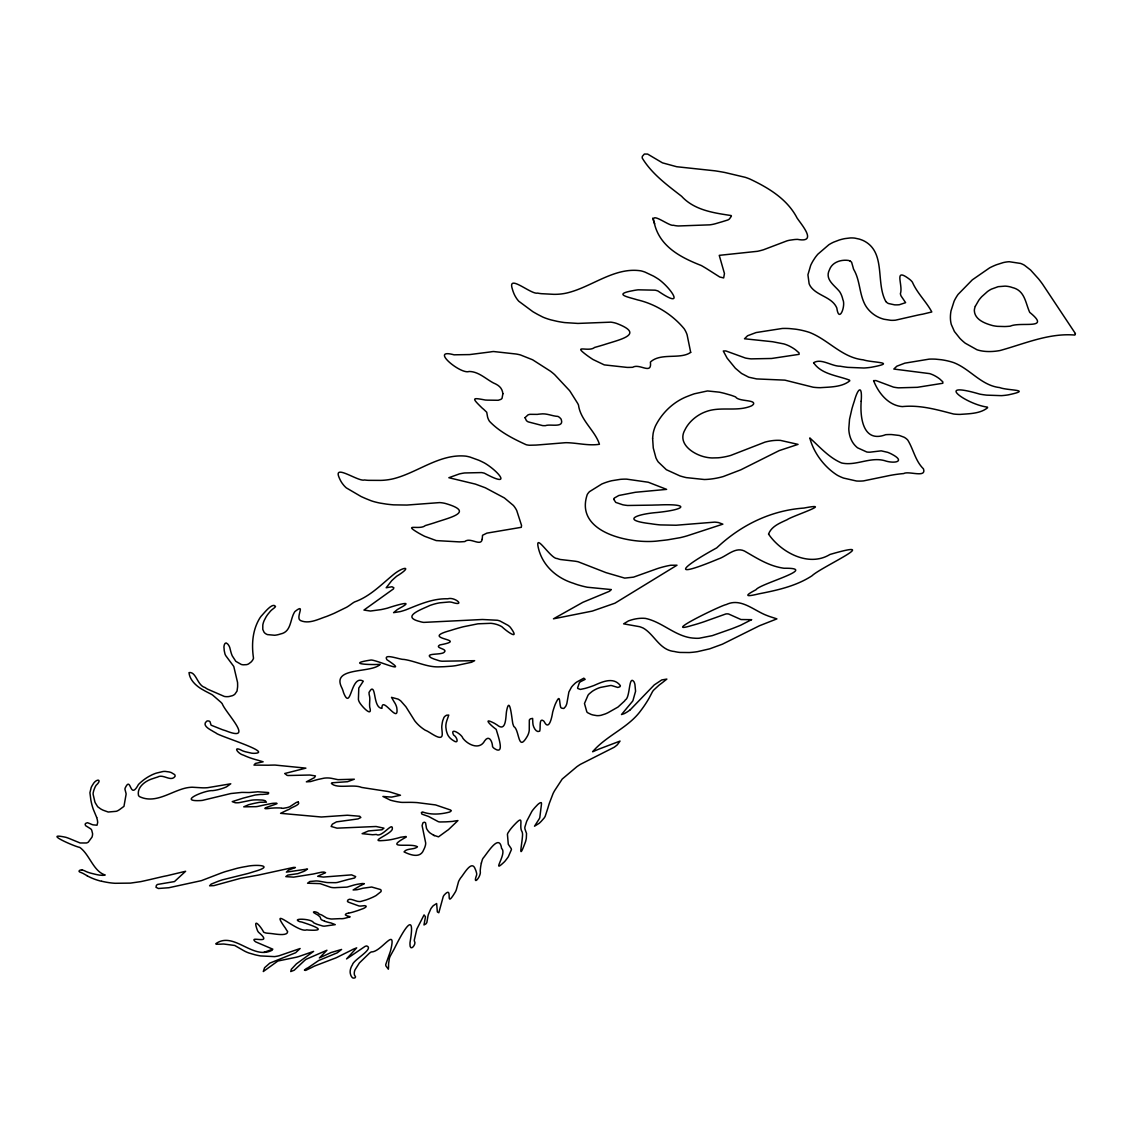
<?xml version="1.0" encoding="UTF-8"?>
<svg xmlns="http://www.w3.org/2000/svg" width="1132" height="1132" viewBox="0 0 1132 1132"><rect width="100%" height="100%" fill="white"/><g stroke="black" fill="none" stroke-linecap="round" stroke-linejoin="round"><path stroke-width="1.5" d="M481.369 863.051L482.317 859.74A16.782 10.075 -24.6 0 1 483.01 858.297C487.354 853.387 499.382 832.671 501.589 848.448C507.674 853.443 490.057 875.531 504.716 861.509A66.081 40.243 -23.8 0 0 508.325 856.74L511.423 849.608A8.815 5.306 -24.8 0 0 511.112 848.448L508.282 844.26L507.433 834.355A8.858 5.377 -25.1 0 1 507.957 832.954L509.782 830.195A50.346 30.21 -25.8 0 1 514.933 824.209C525.177 813.356 518.286 826.459 522.107 831.794A33.054 20.036 -24.6 0 1 522.574 834.185C522.319 843.694 517.366 863.674 525.559 841.614A64.948 39.464 -24 0 0 526.323 838.232L526.536 833.477L524.993 829.119A16.23 9.834 -25.7 0 1 524.866 827.138L526.691 821.28L531.799 811.517A25.555 15.523 -26 0 1 533.243 809.507L534.516 807.993A41.035 24.819 -26.2 0 1 536.766 805.602C537.431 804.569 542.157 800.466 541.52 803.918A10.98 6.721 -26.1 0 0 541.379 804.923L539.78 817.714A13.867 8.462 -25.5 0 1 538.846 819.483L534.516 826.204L539.186 823.304A43.143 26.545 -25.2 0 0 541.223 821.337L544.082 818.082A15.183 9.268 -25.6 0 0 545.2 816.271L547.93 807.937A170.041 100.536 -29.1 0 1 549.43 803.041L553.095 793.49A43.992 26.772 -26.9 0 1 554.708 790.518L562.222 779.042L576.853 766.718A52.355 31.838 -27.2 0 1 580.419 764.341L614.138 747.276A25.088 15.721 -27.7 0 0 617.336 744.757L620.053 741.078L599.507 748.875A263.685 148.349 -26.9 0 0 592.616 751.761C606.625 735.333 628.387 727.904 641.037 710.288A104.908 68.09 -27.3 0 0 646.315 702.717A117.19 76.339 -27.1 0 0 649.202 697.949L652.414 691.808A10.245 6.452 -29.4 0 1 653.645 690.124L658.895 685.284A35.983 22.456 -29.6 0 1 661.314 683.473L666.861 679.087L661.753 679.936L654.254 684.917L630.326 709.707M272.133 950.215C252.832 960.516 233.942 930.801 215.83 943.678A1.599 0.948 -18.6 0 0 216.311 944.229L220.698 944.159A30.14 17.787 -18.6 0 1 223.754 944.031L234.706 945.461L243.875 950.724A52.539 31.569 -19.9 0 0 248.799 952.96L255.096 954.8A96.588 58.807 -20.5 0 0 260.586 955.932L274.496 956.611A23.036 13.669 -19.8 0 0 279.18 955.733L300.136 948.517L295.622 952.748L269.812 963.12L264.591 967.718L263.289 971.539L277.864 961.026L296.23 957.248A31.979 18.989 -20.2 0 0 299.315 956.356L313.606 951.389L296.4 963.884L291.363 969.247L290.754 971.553L294.207 970.223L304.352 960.7A10.429 6.085 -20.5 0 1 306.135 959.271L326.936 950.243L319.365 957.955L331.096 952.536L341.595 949.451L337.265 952.804L318.658 960.53L307.847 967.888A8.122 4.74 -20.4 0 1 306.447 968.511L304.409 970.067A2.123 1.231 -20.4 0 0 305.796 970.35L312.248 967.223A28.074 16.173 -20.8 0 1 314.498 966.063L333.572 958.762A25.739 15.14 -20.9 0 0 336.374 957.686L351.203 950.3A52.256 31.102 -20.9 0 0 352.788 949.423L356.693 947.838L346.548 958.931L365.042 946.423A5.618 3.269 -21.6 0 1 366.655 945.942C374.763 948.658 353.014 960.106 352.448 964.789A20.843 12.027 -21.7 0 0 351.302 966.855L350.764 968.242A26.178 15.084 -21.8 0 0 350.156 971.61A24.112 13.895 -21.8 0 0 350.297 973.407L350.708 974.949A29.729 17.136 -21.9 0 0 351.5 976.576C352.434 979.477 357.684 977.963 354.656 975.402A11.688 6.721 -21.6 0 1 354.358 974.482L354.259 973.294A21.197 12.197 -21.8 0 1 354.472 971.525L354.585 971.086A16.471 9.481 -21.7 0 1 355.024 969.827L359.382 962.95L369.428 953.186A15.48 8.957 -21.9 0 1 371.282 951.913C381.159 952.422 396.483 925.424 390.894 949.338A46.285 26.956 -21.3 0 1 390.271 951.687L385.743 964.535A12.141 6.99 -22.2 0 0 385.927 965.936L388.361 969.204L388.559 966.77A109.139 62.472 -24.1 0 1 388.601 963.587L389.38 958.394A27.805 16.004 -22.6 0 1 390.257 956.087L392.62 951.8A139.151 82.424 -19.7 0 0 394.063 949.21C401.435 934.282 416.321 906.308 410.025 942.475A44.955 26.05 -23.4 0 0 410.208 946.55C411.369 950.682 416.491 943.55 414.468 941.343A9.707 5.632 -22.8 0 1 414.298 940.084L416.859 929.032L424.061 914.911L425.476 916.779L423.991 924.943L425.83 923.938A7.882 4.627 -22.8 0 0 426.849 922.467L427.783 917.09A50.657 29.658 -23.9 0 1 428.32 914.599L430.797 908.854A22.767 13.386 -23.4 0 1 433.231 905.713L436.641 903.506L437.348 911.953L438.806 912.76L443.22 896.629A10.046 5.957 -23.5 0 1 444.041 895.228C454.257 883.724 443.702 911.203 455.29 892.044A23.263 13.867 -23.2 0 0 456.295 889.865L458.559 881.559A31.328 18.607 -24.3 0 1 460.667 877.894C463.851 874.413 471.803 859.047 475.27 869.192A117.969 70.212 -21.7 0 1 475.921 870.72L476.643 873.281A16.074 9.608 -23.8 0 1 476.614 875.05C472.101 887.163 481.68 876.097 480.209 871.088A105.545 62.501 -26.3 0 1 481.355 863.051M263.912 952.352L272.84 949.196L257.049 942.461A23.843 14.291 -19.7 0 1 255.492 941.739C247.328 934.862 274.765 945.956 258.535 932.259A39.79 23.97 -20.2 0 1 257.53 930.688C251.941 915.972 260.912 926.57 263.671 932.188A13.612 8.165 -19.7 0 0 265.496 932.881A11.844 7.103 -19.7 0 0 266.784 933.136L268.907 933.334A44.912 26.418 -19.3 0 1 269.883 933.405A74.938 43.624 -19.1 0 1 274.439 933.971C277.963 934.381 287.995 935.923 287.641 931.424A27.423 16.442 -20.5 0 1 286.962 930.631L286.509 929.98A45.45 27.31 -20.9 0 1 285.589 928.424C267.69 903.449 297.942 933.532 306.73 929.853A26.743 16.074 -20.7 0 0 308.541 930.079C330.601 931.367 309.022 924.419 301.82 922.056A111.078 64.199 -19.2 0 0 299.655 921.66C290.443 917.995 312.064 918.561 313.536 922.693A89.442 54.647 -22 0 0 317.059 924.292L322.846 926.047A11.716 7.004 -20.9 0 0 324.615 926.146L335.256 924.646L330.954 922.934A47.487 28.725 -21.5 0 1 328.719 922.438A63.01 38.304 -21.7 0 1 324.658 921.236M349.024 913.015L349.279 912.972A25.046 15.126 -21.4 0 0 354.047 911.755L356.948 910.836A55.015 33.606 -21.4 0 0 361.801 909.081C363.117 908.869 368.721 906.237 364.957 905.699A5.801 3.467 -21.6 0 0 364.094 905.713L360.924 906.053A8.929 5.377 -21.7 0 1 358.844 905.925L348.288 902.105A5.476 3.311 -21.4 0 1 347.382 901.199C348.331 896.53 355.844 901.765 359.127 901.525A6.382 3.849 -21.6 0 0 360.712 901.468L366.06 899.954A53.685 32.941 -21.6 0 0 370.051 898.426L372.329 897.45A32.757 19.937 -21.7 0 0 376.036 895.568L380.918 891.705A3.863 2.335 -22 0 0 381.144 890.629L381.074 890.318A4.231 2.547 -22 0 0 380.536 889.554L371.706 887.021L362.863 888.238A79.226 49.483 -21.7 0 1 356.976 889.724L353.113 889.978L359.905 885.889A22.753 13.697 -21.7 0 1 361.066 885.408L364.348 883.668L362.367 883.526A30.776 18.48 -21.5 0 0 360.811 883.738L358.25 884.134A25.81 15.537 -21.5 0 0 356.566 884.446A30.522 18.338 -21.5 0 0 353.41 885.21A25.527 15.367 -21.5 0 0 351.797 885.691L347.298 887.021A7.174 4.372 -21.4 0 1 345.727 887.177L336.657 887.573A17.065 10.457 -21.2 0 1 332.171 887.545L331.747 887.488A12.466 7.627 -21.1 0 1 330.431 887.205L320.101 883.625L307.564 883.215L309.927 881.474L315.899 880.951A23.829 14.475 -20.5 0 1 318.7 881.106L326.525 882.479A18.876 11.617 -21.1 0 0 328.238 882.606L335.383 882.677A14.32 8.787 -21.2 0 0 337.35 882.451L348.033 879.522A20.645 12.509 -21.4 0 1 350.467 878.97L354.627 877.979L355.674 876.578L351.557 874.866L323.257 877.074L317.682 876.295L325.549 872.659L324.092 872.093A11.447 7.018 -20.8 0 0 321.545 872.206L315.828 873.437A64.68 40.823 -20.7 0 1 313.026 874.046L293.598 877.144L285.816 876.621L287.811 875.107L297.815 873.649L303.447 871.541A38.46 24.069 -20.1 0 0 305.442 870.55L307.508 869.022L286.368 872.121L288.533 870.112L295.395 867.494L293.513 867.409L258.733 875.008A108.502 70.085 -19.4 0 1 254.714 875.729L240.791 878.262L213.906 885.62L209.604 885.804L211.132 884.134L218.165 881.276A149.014 87.489 -19.3 0 1 222.381 879.861L248.248 873.423A176.295 116.95 -18.4 0 0 253.794 871.697C275.967 865.499 256.568 864.169 246.578 866.433A75.858 45.973 -19 0 0 236.899 868.357L225.367 871.612A66.59 40.483 -18.9 0 0 220.881 873.168L201.397 880.654L168.852 887.729L158.381 888.493L156.004 887.304L156.372 885.479A4.471 2.788 -17.1 0 1 157.518 884.446L174.484 881.573L185.62 871.272L166.97 875.729A90.277 54.52 -17.4 0 0 162.767 876.578L151.745 879.154A537.601 407.902 -12.9 0 1 140.835 881.616L130.406 883.116L115.04 883.285A62.784 40.087 -16.4 0 1 108.87 882.635L106.281 882.196A95.201 61.482 -16.7 0 1 102.786 881.488L101.71 881.248M348.529 913.099L346.732 913.524A2.405 1.443 -21.3 0 0 345.953 913.906L345.317 914.84L346.788 915.746A19.329 11.603 -21.6 0 0 348.812 916.312L350.184 916.849L344.255 918.406A10.641 6.367 -21.3 0 1 341.128 918.703L340.025 918.646A5.434 3.24 -21.1 0 0 339.345 918.675L332.072 919A8.306 4.981 -21 0 1 330.813 918.958L328.436 918.505A44.756 27.126 -21.5 0 1 326.752 918.038L321.729 915.01A22.032 13.131 -20.4 0 0 320.554 914.585L319.818 914.331A9.99 6.014 -20.9 0 1 319.054 913.991C317.639 911.373 309.871 910.864 315.418 913.666A44.686 26.56 -19.9 0 1 318.064 915.222L319.776 916.651A8.349 4.995 -20.6 0 1 320.285 917.486L320.922 919.142A6.212 3.721 -20.9 0 0 321.573 919.821L324.658 921.236M281.925 808.206L282.519 808.276A4.655 3 -20 0 0 283.382 808.29L286.849 807.668A14.659 9.466 -20 0 0 289.75 806.748L296.103 802.588A2.703 1.74 -20.3 0 1 298.296 802.079M281.274 808.107L280.92 808.05A14.575 9.325 -19.8 0 0 279.661 807.937L276.279 807.908A90.843 56.501 -19.3 0 0 274.255 807.965L270.803 808.206A16.499 10.556 -19.6 0 0 269.006 808.474C256.851 809.748 275.076 804.795 277.043 803.578A1.939 1.245 -19.8 0 0 276.265 803.14L273.137 803.296A27.465 17.532 -19.6 0 0 271.255 803.564L264.407 804.951A125.553 77.217 -19.6 0 0 261.662 805.574L257.94 806.394A16.372 10.627 -19.3 0 1 255.832 806.677L243.734 806.833L248.686 804.711A95.994 59.826 -19.3 0 1 254.021 803.409L258.775 802.461A23.503 15.056 -19.3 0 1 260.261 802.263L266.402 802.163L265.213 800.706A17.928 11.532 -19.3 0 0 262.921 800.154A15.523 9.99 -19.3 0 0 262.03 800.041L258.082 799.871A62.741 39.705 -18.9 0 0 255.903 799.871L253.695 799.956A21.876 14.051 -19.1 0 0 250.851 800.296L239.093 802.673A15.438 10.061 -18.9 0 1 235.201 802.729L232.23 801.64L243.451 798.046A80.768 50.855 -19.2 0 1 245.319 797.579L254.162 795.272A7.627 4.938 -19.3 0 1 255.238 795.004L260.431 794.438A16.032 10.344 -19.3 0 1 262.27 794.452L267.93 793.999A1.585 1.033 -19.6 0 0 268.496 792.542L257.671 791.763A9.127 5.915 -19.3 0 0 256.554 791.919L249.564 792.499A74.302 49.709 -19.6 0 1 247.809 792.513L244.625 792.442A73.269 46.454 -18.5 0 0 241.71 792.414L230.886 793.532L202.515 800.366A24.14 15.848 -17.9 0 1 199.685 800.607C177.299 801.498 205.84 789.853 212.618 790.645A33.352 22.074 -18.2 0 0 226.442 786.896L230.772 783.797L207.821 787.66A31.654 20.984 -18.1 0 1 201.128 787.759L192.171 787.221A24.635 16.018 -17.6 0 0 185.959 787.985C170.819 791.367 155.353 804.286 139.519 796.617A7.924 5.193 -16.4 0 1 138.486 795.386C136.746 786.825 145.886 780.528 153.188 778.505A53.091 34.427 -17.1 0 1 157.504 777.09C163.164 773.566 170.791 782.198 175.007 776.481A4.698 3.113 -17 0 0 174.639 774.599L171.3 772.59A23.744 15.607 -16.7 0 0 169.093 771.939L165.314 771.416A11.829 7.811 -16.8 0 0 163.079 771.5L156.216 773.156A25.583 16.796 -16.9 0 0 151.829 774.925L148.9 776.453A36.465 23.871 -17 0 0 142.873 780.542L140.976 782.127A48.082 31.371 -17.2 0 0 138.429 784.533C129.43 801.244 131.369 774.656 125.114 788.197A7.245 4.769 -16.1 0 0 125.001 789.471L126.048 793.461A10.301 6.764 -15.7 0 1 126.034 794.636L123.968 806.352L119.638 809.55A19.711 12.891 -15.5 0 1 118.591 810.229A10.103 6.594 -15.7 0 1 117.601 810.781L116.865 811.106A3.438 2.236 -15.7 0 1 116.002 811.333L108.219 812.026L103.04 810.172A81.603 54.435 -16.7 0 1 100.606 808.885L97.677 806.72L95.371 802.984A20.999 13.768 -15.7 0 1 94.904 801.951L93.135 794.353A15.537 10.216 -15.5 0 1 93.22 792.626L93.758 790.532A56.529 37.115 -16.5 0 1 94.55 788.367L95.046 787.221A22.442 14.773 -15.7 0 1 96.064 785.367C103.054 779.042 96.22 778.024 92.668 784.801A29.927 19.683 -15.7 0 0 91.211 787.433L89.923 792.74L90.843 799.871A138.217 91.48 -18.5 0 0 92.428 806.635L92.654 807.385A83.032 54.661 -17.1 0 0 93.602 810.045L96.673 817.431M82.155 870.041L81.037 869.984A1.613 1.019 -15.2 0 0 79.056 871.442L79.58 871.895A5.504 3.467 -15.3 0 0 80.273 872.234L80.853 872.461A25.413 15.848 -15 0 1 83.428 873.621L87.122 875.729M298.296 802.093C300.9 804.795 291.547 807.13 289.551 809.097A20.984 13.57 -19.9 0 1 286.849 810.3L280.58 813.328L321.346 817.007L347.397 815.224L359.707 816.257L360.853 817.488L358.023 818.917L336.473 821.874L332.369 824.153L331.138 826.445L336.996 828.157L376.093 826.502L383.932 828.171L382.008 829.77L368.466 830.945L362.113 833.661L372.555 834.737A57.265 36.507 -22.5 0 0 376.263 834.426C381.696 838.161 392.663 821.195 392.365 828.709C392.337 833.746 368.466 841.84 382.418 840.581A64.694 41.12 -22.8 0 0 385.8 840.326L388.092 840.071A44.473 28.059 -22.6 0 0 393.059 839.208L397.516 838.147A38.997 24.564 -22.6 0 0 400.445 837.284L406.077 836.491A1.571 0.976 -22.7 0 1 406.218 837.086C382.305 850.104 410.859 842.449 417.467 846.807C414.057 850.033 406.756 847.939 404.039 851.887C410.237 854.915 420.439 858.792 423.722 849.707A31.767 19.584 -22.5 0 0 424.896 847.061L425.42 845.349A20.305 12.509 -22.7 0 0 425.674 842.93L422.109 825.638L422.873 822.978A1.755 1.09 -23.2 0 1 424.542 822.242L425.561 822.794L426.495 828.355A35.318 21.947 -24 0 0 428.66 831.624A25.442 15.791 -23.8 0 0 430.316 833.152L434.292 835.657M433.542 835.218L438.523 836.845L447.211 830.506A12.947 7.952 -23.8 0 1 448.314 829.784L457.936 820.573L454.13 821.11A14.136 8.801 -24 0 1 452.276 821.45L447.451 821.761A59.614 36.21 -23.2 0 0 445.838 821.86L439.952 821.973A13.145 8.193 -23.8 0 1 438.31 821.676L429.835 817.134A23.913 14.843 -22.9 0 0 427.839 816.2L421.925 814.134L421.359 812.705A1.514 0.948 -23.2 0 1 422.618 811.984C431.179 815.04 440.475 814.375 449.178 812.168A4.047 2.519 -23.9 0 0 450.239 811.715L451.328 810.724L450.522 810.003L435.551 804.923L417.142 802.602A107.554 65.486 -22 0 0 410.322 802.347A83.641 51.35 -22.2 0 0 407.605 802.362L402.766 802.404A25.512 16.287 -23.1 0 1 400.615 802.277L397.247 801.753A102.871 67.184 -24.3 0 1 390.427 800.183L382.899 796.461L390.837 797.055A6.792 4.33 -22.7 0 0 391.856 797.055L400.487 795.244L389.366 791.792A45.28 28.512 -21.9 0 0 386.606 791.296L364.914 787.957A80.004 50.091 -21 0 0 361.688 787.447C353.311 783.839 336.883 789.146 331.421 783.457A1.74 1.118 -21.2 0 1 331.973 782.792L347.566 781.703L354.33 779.212L337.987 779.665L331.761 778.377A21.366 13.768 -20.9 0 0 327.672 777.953L326.78 777.953A18.607 11.999 -21 0 0 324.021 778.179L318.432 779.354A100.889 63.109 -20.9 0 0 310.677 781.561L306.348 781.844L314.484 777.599L315.432 775.915L309.814 775.024L288.094 775.519A4.754 3.113 -20.2 0 1 286.99 775.279L284.712 773.51L305.895 768.133L275.062 765.062A161.777 100.479 -18.8 0 0 268.312 765.218L253.993 765.091L255.407 763.435L263.133 761.808L257.969 760.237A156.329 108.672 -21.9 0 1 255.011 759.416L252.931 758.794A95.498 65.189 -20.8 0 1 243.493 755.157C237.55 753.7 232.117 745.111 242.474 750.785A82.976 56.713 -20.3 0 0 245.403 751.761L251.601 753.176A18.947 12.693 -19.4 0 0 254.459 753.318C274.17 752.624 216.976 735.503 216 732.984A76.792 52.921 -19.7 0 1 212.151 730.805C209.024 729.022 201.694 725.06 206.746 721.197A1.995 1.358 -17.9 0 1 207.92 720.886L209.137 721.112A3.948 2.688 -17.9 0 1 209.646 721.381L209.887 721.579A1.542 1.047 -18 0 1 210.071 721.919L211.09 725.173L222.254 729.631A92.895 64.595 -19.9 0 0 225.565 730.678C255.733 742.833 225.678 713.103 222.226 703.708A40.526 27.564 -17.4 0 0 220.782 702.151L212.929 695.317A21.833 14.957 -17.6 0 0 211.726 694.482L205.769 691.397A61.241 43.044 -19.1 0 1 203.619 690.18C196.855 686.657 189.709 680.374 189.016 672.606C196.246 671.347 197.237 685.553 205.019 687.52A47.233 33.083 -18.9 0 0 207.382 689.063L224.263 696.406A10.924 7.542 -18.6 0 0 226.485 696.661A12.622 8.731 -18.6 0 0 229.032 696.534L232.315 695.713A6.778 4.67 -18.6 0 0 234.876 694.185L237.027 691.072L237.593 686.997A98.059 67.679 -16 0 0 237.536 682.37L233.772 666.451L225.975 655.966A19.499 13.74 -19 0 1 224.999 654.055L224.249 650.702A58.935 41.587 -20.2 0 1 224.079 648.594C223.386 646.4 224.886 640.528 227.645 643.966A22.371 15.763 -17.9 0 1 228.169 644.603A20.093 14.164 -18 0 1 229.754 647.532L230.886 651.933A58.298 41.177 -20.4 0 0 232.244 655.838L235.81 661.329L241.272 664.456A12.834 9.014 -19.1 0 0 243.267 664.809L246.62 664.64A5.618 3.934 -19.1 0 0 248.573 663.918L250.979 662.107A11.985 8.405 -19 0 0 252.408 660.423L252.776 659.857A9.693 6.792 -19 0 0 253.497 658.187C251.545 644.844 252.295 630.878 259.384 618.808A26.913 19.131 -20.3 0 1 261.181 616.176C264.124 613.148 272.656 601.927 275.486 606.455A3.891 2.802 -20 0 1 274.68 607.573L272.317 609.455A16.173 11.532 -20.3 0 0 270.463 611.153L267.845 614.308A41.912 29.687 -20.9 0 0 266.02 616.997L264.152 620.577A28.923 20.546 -20.6 0 0 262.808 625.048L262.78 629.392L264.067 632.25A11.532 8.193 -20 0 0 267.435 634.599L274.68 635.264A19.301 13.754 -20.1 0 0 280.481 633.977C291.66 631.826 289.849 619.006 294.844 611.62C305.23 603.314 297.376 614.478 299.173 619.091A7.669 5.462 -21.1 0 0 300.645 620.619C309.192 624.312 318.474 619.062 326.596 616.445A200.067 153.103 -20.6 0 0 334.265 613.275L346.604 607.261A35.884 25.838 -22 0 0 349.972 605.068L352.335 603.356A20.687 14.603 -22.9 0 1 354.542 601.955C370.079 596.451 381.201 584.607 393.625 574.448C403.813 566.127 413.279 566.099 396.667 576.23A99.319 68.656 -25.5 0 0 391.686 580.716L386.182 587.763L391.955 586.758L393.809 587.706L393.512 588.866L363.952 610.063L370.461 611.039L381.017 609.61A96.149 70.354 -24.1 0 0 387.469 608.139C391.771 606.625 417.467 598.602 399.964 608.04A45.719 31.611 -24.3 0 0 397.219 609.653L393.568 612.653L400.332 611.577A65.911 47.473 -24.3 0 0 405.893 609.865C419.349 604.446 432.933 598.319 447.791 598.8C454.781 596.465 466.327 606.865 451.993 602.323A16.669 11.589 -25.2 0 0 449.22 601.969L439.839 602.818A39.21 27.041 -24.9 0 0 435.735 603.681L434.603 603.979A46.766 32.177 -24.8 0 0 429.75 605.521C422.377 609.158 400.049 616.643 419.972 621.567A22.895 16.032 -25 0 0 423.778 622.388L482.43 619.501L497.33 620.251A25.201 17.136 -26.1 0 1 500.004 621.015L508.127 625.388A34.752 23.56 -25.9 0 1 510.291 627.269C520.777 641.434 506.938 631.571 501.985 626.803A33.097 22.442 -25.8 0 0 500.146 625.798A34.413 23.319 -25.8 0 0 494.642 623.902A33.309 22.583 -25.8 0 0 490.821 623.308L477.93 623.817L463.271 626.774A145.703 94.847 -24.8 0 0 450.494 630.482C417.085 639.509 471.605 639.028 439.853 644.929C433.797 648.254 448.484 648.65 444.168 652.273C441.381 655.23 423.807 652.81 431.009 657.734A107.837 75.151 -27.1 0 0 434.306 659.135L439.358 660.791A20.659 14.122 -25.1 0 0 442.216 661.215L474.648 660.678L471.549 662.262L456.04 665.602A62.317 43.03 -25.7 0 1 451.852 666.154L444.452 666.677A185.422 133.477 -27.5 0 1 440.122 666.819C427.528 667.668 416.123 661.23 403.912 659.418C400.233 659.829 382.673 652.711 386.903 659.715C411.27 675.747 376.942 659.914 371.027 660.027C344.666 664.045 371.367 665.022 380.182 664.328C371.452 673.582 331.435 666.507 341.567 687.294A43.412 29.474 -20.6 0 1 342.331 688.949A58.51 39.677 -20.2 0 1 343.491 692.473C351.302 712.58 350.382 673.738 363.287 681.195L358.787 688.03L358.405 699.449A19.824 13.386 -22.8 0 0 359.042 701.458C360.556 705.264 373.206 718.905 369.711 707.104A73.085 48.917 -24.4 0 1 369.584 704.189L369.796 699.251A28.399 19.173 -21.8 0 0 369.782 698.189A35.531 23.984 -21.6 0 0 369.145 694.581L369.018 692.402L370.447 690.279A28.64 19.244 -23.1 0 1 371.338 689.303C375.937 686.883 373.433 708.066 381.965 708.349C381.597 694.496 399.497 726.121 396.752 707.599A37.568 25.088 -22.2 0 0 395.592 704.387A35.743 23.871 -22.2 0 0 394.261 702.095L391.516 697.354L398.04 699.109A32.007 21.324 -22.6 0 1 400.827 700.991L405.935 706.807L414.765 720.843A79.183 52.709 -25.6 0 0 425.377 730.296C429.594 731.413 443.263 743.696 442.216 733.055A121.025 79.353 -21.1 0 0 442.004 730.423L441.777 727.621A30.408 19.867 -25 0 1 441.834 725.853L442.202 723.207A75.773 49.214 -26 0 1 442.753 720.617L443.97 717.447A4.91 3.226 -24.4 0 1 445.003 716.273A5.335 3.509 -24.4 0 1 446.687 715.198L448.767 715.07L447.154 719.711A31.257 20.418 -25.1 0 0 445.852 727.14L446.333 730.564A68.288 44.516 -26 0 0 446.815 732.362L447.579 734.484A29.191 19.046 -25 0 0 452.984 740.328C459.309 745.012 457.441 737.173 453.564 734.993C449.475 726.645 461.814 734.272 462.861 738.206C467.841 744.799 479.614 750.389 484.652 740.866C489.25 734.286 492.406 741.913 492.533 746.582A13.372 8.575 -25.6 0 0 493.778 748.096C506.145 756.983 497.344 734.031 496.212 729.362C491.062 725.725 481.609 716.613 494.585 723.39A115.252 76.028 -28.2 0 0 496.877 724.805C506.358 732.772 505.608 717.037 506.528 711.335C509.782 693.789 511.905 719.726 512.824 723.659A55.553 35.8 -27.3 0 0 513.857 726.546C518.951 729.418 518.187 748.309 524.484 740.441A33.79 21.777 -25.5 0 0 525.956 738.432L527.271 736.309A22.895 14.716 -25.7 0 0 529.125 731.116L529.21 730.579A19.852 12.749 -25.8 0 0 529.267 729.149L529.323 720.065A3.905 2.519 -26.4 0 1 530.469 718.82L532.62 718.41L532.776 721.749A19.145 12.282 -26.8 0 0 532.832 722.909C532.733 726.249 536.059 733.338 539.681 731.159C540.87 728.357 538.634 717.094 543.643 720.942A18.763 12.027 -26.2 0 1 544.351 721.905C549.218 731.413 552.048 716.273 552.642 712.311A119.879 75.264 -29.3 0 1 555.175 704.444C560.651 692.289 558.967 701.713 560.764 707.415A6.254 4.033 -27.3 0 0 561.656 708.137L563.439 708.462A1.486 0.962 -27.2 0 0 564.09 708.222L565.646 706.425A17.956 11.603 -26.9 0 0 566.906 703.198L568.872 692.006L571.448 687.209A24.72 15.919 -28 0 1 572.976 685.384L574.999 683.388A12.31 7.966 -27.8 0 1 577.065 681.846L583.829 678.181L585.173 679.341L580.475 681.719A7.216 4.67 -27.9 0 0 579.358 682.752L577.603 687.846A2.632 1.698 -27.8 0 0 577.815 688.497L580.348 689.43L585.145 688.398A78.207 51.959 -28.6 0 0 594.074 685.454C602.422 681.747 613.502 676.582 620.35 685.624A2.094 1.344 -28.6 0 1 619.812 686.799L617.831 687.449L611.662 685.582A8.773 5.618 -28.3 0 0 610.389 685.525L600.427 687.435A19.824 12.664 -28.1 0 0 594.357 690.053A18.636 11.9 -28.1 0 0 592.206 691.383L589.234 693.817A9.155 5.872 -28 0 0 588.017 695.246L584.48 703.51L586.829 711.887A12.169 7.768 -28 0 0 587.791 712.792L591.031 714.377A38.7 24.791 -28.5 0 0 593.041 714.985L596.649 715.608A14.9 9.495 -28.1 0 0 598.842 715.608A12.919 8.221 -28.1 0 0 601.134 715.254L605.167 713.967A28.328 18.14 -28.1 0 0 608.054 712.679L618.001 707.047L624.482 701.104A9.325 5.929 -28.5 0 0 625.317 699.916C630.383 697.652 628.571 674.078 634.104 681.959A60.378 38.644 -27.6 0 1 634.91 684.351L635.576 691.242L633.269 699.449A8.773 5.561 -28.6 0 1 632.689 701.09L621.496 714.547L624.157 713.669A24.013 15.268 -28.4 0 0 630.34 709.722M885.818 301.48C875.376 282.604 886.384 252.068 863.56 240.706A59.911 42.068 -40.7 0 0 859.174 239.064L854.83 238.13A33.847 23.8 -41.5 0 0 850.174 237.961L844.868 238.611A48.676 34.144 -41.1 0 0 839.137 240.055L833.633 242.149A30.14 21.239 -41.5 0 0 828.836 244.753L817.912 254.148A31.243 22.003 -41.5 0 0 814.998 257.841L813.172 260.657A40.752 28.611 -41.5 0 0 810.696 265.341L807.923 274.793L809.125 283.722A29.8 21.013 -41.4 0 0 810.724 286.736C817.446 296.032 832.133 296.938 836.817 308.003C838.996 323.978 845.986 305.668 842.873 299.64A46.808 32.913 -39.5 0 0 841.812 296.018A42.747 30.04 -39.6 0 0 839.619 291.646C834.468 285.193 824.535 279.477 829.445 269.812C832.133 262.185 840.864 259.454 848.236 260.417A10.174 7.146 -41.5 0 1 850.146 261.096M654.169 222.438C659.22 246.564 680.926 257.558 701.331 265.539A290.641 211.868 -29.2 0 1 706.283 268.454L719.74 277L723.659 277.934L724.452 273.534L719.245 255.351L757.478 251.304A76.113 56.558 -43.1 0 0 763.576 249.733L786.966 240.861A29.22 21.027 -40.9 0 1 789.754 240.196L794.353 239.56A43.384 31.13 -40.5 0 1 797.551 239.376C817.785 243.21 801.923 225.211 797.084 218.037C787.292 199.119 768.67 187.926 750.049 179.111A84.702 63.378 -40.1 0 0 745.266 177.328L724.89 172.503A349.406 251.842 -31.3 0 0 715.183 170.847L676.695 166.729L662.432 162.838L647.631 154.079L644.377 154.037L642.382 156.301A4.203 3.297 -42.4 0 0 642.297 158.183C651.89 173.875 666.932 184.898 681.591 196.275C694.482 210.382 714.278 212.972 731.23 215.561A1.939 1.443 -41.6 0 1 731.329 216.283L729.433 218.957A7.132 5.335 -41.6 0 1 727.805 219.99L721.367 221.985A62.062 45.761 -39.5 0 0 719.74 222.438L715.693 223.641A37.795 28.611 -42.2 0 1 709.736 224.844L678.422 225.975A35.248 26.942 -41.7 0 1 673.399 225.254C669.238 226.626 649.74 210.326 654.07 222.056M654.678 223.811L652.711 218.151M885.818 301.48A16.683 11.362 -41.5 0 0 888.379 303.489L894.535 304.833A40.993 27.96 -42.1 0 0 899.332 304.734L905.614 302.654L901.157 296.089A13.4 9.084 -41.7 0 1 900.407 293.598C903.393 284.981 892.922 266.6 909.619 279.335A32.941 22.456 -41 0 1 912.392 282.151C917.132 293.16 926.485 301.89 931.806 311.965L922.622 314.187A80.995 53.374 -39.3 0 0 917.217 315.234L895.539 320.172A39.365 26.758 -41.6 0 1 890.771 320.299L884.035 319.252A57.491 39.125 -42.1 0 1 875.744 315.771L874.215 314.767A65.953 44.855 -42.3 0 1 868.782 309.97L867.621 308.597A58.482 39.818 -42.1 0 1 864.777 304.183C859.216 293.273 860.037 280.17 853.769 269.543A13.683 9.537 -41.9 0 1 853.132 267.534L851.618 262.284A10.782 7.57 -41.5 0 0 850.146 261.096M96.673 817.431A47.643 30.677 -14.3 0 1 97.677 822.483L97.012 825.214L93.022 824.846A23.673 15.409 -15.5 0 1 91.267 824.223A21.862 14.221 -15.5 0 1 90.192 823.728L87.461 822.709L85.848 823.304A2.745 1.769 -15.1 0 0 85.126 824.294L85.608 825.667L90.617 828.78A12.056 7.74 -15 0 1 91.678 830.067L92.583 833.633A21.777 13.966 -14.8 0 1 91.989 837.142L88.282 842.166A5.136 3.283 -15.2 0 1 86.442 842.986L80.089 842.972L70.892 839.194A59.685 37.512 -14.1 0 0 65.925 837.326C41.304 831.963 74.91 846.708 79.707 847.373C89.64 854.335 93.234 871.357 105.219 875.008A8.023 5.052 -15.8 0 1 102.588 875.347L99.588 875.121A55.793 35.7 -16.1 0 1 95.753 874.399L91.168 873.267A42.974 27.394 -15.9 0 1 86.103 871.541L84.9 870.947A14.546 9.113 -15.1 0 0 82.197 869.999M101.639 881.333A69.844 44.7 -16.4 0 1 87.093 875.744M768.557 534.12C780.825 552.091 808.503 567.613 829.997 554.454C885.861 538.153 821.379 566.792 811.955 575.82C796.022 586.164 777.26 590.253 758.893 593.833C747.516 596.606 742.323 596.805 756.049 589.715C759.515 583.772 820.615 567.684 784.136 568.264A78.547 51.039 -35.3 0 1 778.802 567.274C766.293 564.401 755.398 557.326 744.417 551.015C735.135 546.544 726.702 556.293 718.367 558.967C667.823 579.994 682.582 566.524 716.697 547.902C740.682 525.248 770.666 510.419 803.876 508.07C835.841 501.943 791.523 516.249 787.278 519.63C780.302 522.899 771.373 526.224 768.557 534.12M861.197 401.181C859.938 417.199 862.825 443.39 885.705 434.688A69.986 44.997 -36.3 0 1 891.62 434.561L899.332 435.466L904.086 437.221A31.371 20.263 -37.2 0 1 907.793 440.122C913.496 449.418 915.293 460.88 923.443 468.846C926.867 478.397 908.458 470.601 903.718 473.558A127.987 79.367 -34.7 0 0 895.129 474.563A118.563 73.693 -34.9 0 0 886.087 476.247L863.49 480.902A51.166 33.394 -37.5 0 1 856.485 481.001L843.609 478.086A99.248 65.019 -38.7 0 1 837.439 475.313C824.351 467.12 813.568 452.673 809.804 437.942C819.554 446.701 828.935 457.653 841.571 462.974C855.849 466.243 869.999 456.635 884.545 460.625C893.94 463.936 906.449 461.828 891.747 454.158A80.103 51.563 -35.5 0 0 887.771 452.361L881.205 450.847L870.112 452.163A23.277 15.225 -37.7 0 1 866.772 451.993L857.532 447.791A50.855 33.295 -38.4 0 1 852.325 441.791L851.505 440.263A54.761 35.828 -38.4 0 1 848.788 428.802L849.538 419.236L851.901 408.907A161.664 102.418 -39.9 0 1 854.264 401.308C858.212 386.96 862.442 385.234 861.197 401.181M813.611 362.721C821.28 374.324 837.496 375.555 849.524 380.126L849.778 380.819C841.953 387.257 830.081 386.96 820.276 387.682A74.91 51.648 -39.9 0 1 813.101 387.201L784.886 380.14L756.643 378.923L748.719 377.197L741.531 373.447L735.347 368.225L727.154 358.193L723.277 351.005L725.81 350.92L745.422 358.037A73.212 52.355 -39.7 0 0 751.068 358.872L771.614 358.476L799.093 354.344L799.036 352.873L795.584 349.873A77.839 54.378 -36.2 0 0 791.226 347.057L789.542 346.151A58.128 40.639 -36.8 0 0 783.981 343.944L772.661 341.737L744.502 338.765L747.573 335.751L756.119 332.553L782.325 328.464A85.438 59.402 -36.7 0 1 789.471 328.563L795.711 329.2A114.799 79.438 -35.9 0 1 809.479 332.412C828.369 339.713 842.137 357.712 863.32 359.835C872.093 362.82 898.893 362.113 871.272 367.263A84.419 57.633 -41.1 0 1 863.9 368.013L847.811 367.362A175.191 120.586 -43.5 0 1 840.213 366.216C831.638 366.386 821.294 357.953 813.611 362.721M502.891 393.71L502.028 398.379A5.108 3.877 -30.4 0 1 500.91 399.355L498.222 400.275L486.873 400.12A7.966 6.042 -29.7 0 0 485.43 400.049C471.818 397.445 471.591 397.742 482.091 408.001A46.511 35.446 -31.4 0 0 483.548 409.204L486.718 412.246L487.354 415.741A20.574 15.508 -30.3 0 0 487.864 417.977L488.373 419.25A27.352 20.617 -30.6 0 0 489.562 421.387C499.495 431.844 513.235 438.82 526.253 444.749A29.05 21.593 -31.1 0 0 529.465 445.244L536.059 445.074A48.534 35.205 -29.5 0 1 538.082 444.933L565.42 442.711A25.442 18.452 -30.8 0 1 567.641 442.725C578.24 443.107 588.937 445.937 599.436 444.282C595.276 430.868 580.518 420.411 578.494 405.072A35.46 26.291 -31.3 0 0 577.391 402.935L571.122 392.988A55.327 41.304 -30.6 0 0 569.467 390.512L554.609 374.607A120.7 90.305 -28.1 0 0 550.477 371.211L532.606 359.778L520.395 354.924A56.529 42.945 -30.2 0 0 516.135 354.019L493.566 351.528A20.956 16.145 -30.8 0 0 490.397 351.939L469.624 354.585L456.055 354.783A50.813 39.153 -28.6 0 0 454.13 354.84C428.589 347.864 460.696 374.791 469.058 371.48C478.369 371.48 485.402 378.612 493.283 382.885C499.665 385.531 502.183 388.432 502.891 393.71M613.799 499.382L615.737 502.396L622.784 504.787A64.397 45.549 -33.3 0 0 627.652 505.48L652.131 505.127A217.967 141.627 -28.3 0 1 658.23 504.971C689.445 503.499 687.435 509.372 657.013 512.499C638.307 513.97 619.119 520.013 650.801 523.72A164.281 116.101 -36.1 0 0 660.211 524.908L676.101 525.234L714.716 522.121A53.657 35.644 -32 0 1 718.551 522.574L722.853 524.158L687.251 535.804A89.117 61.892 -33.7 0 1 680.134 537.672L667.809 539.808A219 157.489 -36.5 0 1 659.432 540.756C632.661 544.718 573.938 533.469 587.267 494.5A13.966 9.877 -31.1 0 1 589.475 491.67L601.785 484.015A46.214 32.248 -31 0 1 611.747 480.732L620.279 479.36A56.091 39.012 -30.9 0 1 626.661 479.147L648.268 482.232L666.621 489.378L635.377 492.279L618.836 495.491L614.393 498.009A3.042 2.137 -31.5 0 0 613.799 499.382M652.612 438.282L653.263 447.989L655.895 457.724A48.775 34.229 -34.7 0 0 658.244 461.955L666.366 469.709L679.879 475.879A121.52 85.551 -36.9 0 0 686.261 477.605L704.373 479.515A71.684 50.077 -35.5 0 0 723.178 476.572L740.809 469.822L779.226 450.593L798.046 444.381L780.443 440.39A46.667 31.413 -35 0 0 765.048 442.103L730.72 455.432A61.793 43.271 -36 0 1 718.098 457.809L712.07 457.951A46.242 32.276 -35.6 0 1 706.142 457.229C694.1 454.951 676.681 443.956 685.002 429.75A27.805 19.456 -34.9 0 1 687.039 426.212A26.97 18.876 -34.9 0 1 690.959 421.359L692.43 419.915A28.427 19.895 -34.9 0 1 700.496 414.1A27.451 19.216 -34.9 0 1 705.462 411.836C720.221 405.978 737.088 412.175 751.606 405.822A6.721 4.684 -36.5 0 0 753.502 404.223C755.808 399.554 738.248 401.648 735.616 396.936A105.771 73.538 -33.2 0 0 730.904 395.21L724.338 393.328A200.958 137.467 -30.8 0 0 719.344 392.167L707.486 390.95L694.355 393.795A85.07 59.09 -34.2 0 0 688.143 396.101C673.894 401.351 662.093 412.586 655.4 426.099A39.691 28.003 -34.7 0 0 653.107 433.613L652.612 438.282M873.607 380.649C878.248 392.762 888.323 405.539 902.303 406.6C919.92 404.775 936.73 409.628 953.526 414.001A71.939 46.143 -40.6 0 0 960.063 414.397C969.247 413.689 980.227 413.76 987.585 407.761L987.401 407.11C966.7 404.52 932.768 380.31 979.746 394.12A168.116 107.342 -43.5 0 0 986.651 395.139L1001.367 395.648A81.094 51.478 -41.6 0 0 1008.188 394.884C1033.686 389.479 1008.018 390.795 999.712 387.583C981.317 385.559 970.152 368.947 953.738 362.636A110.186 71.274 -37.5 0 0 941.329 359.735L935.669 359.169A81.999 53.218 -38.2 0 0 929.117 359.141L904.864 363.146L896.841 366.202L893.827 369.046L929.641 373.617A55.793 36.394 -38.3 0 1 934.579 375.654L936.065 376.489A74.684 48.718 -37.8 0 1 939.871 379.093L942.843 381.88L942.8 383.267L917.359 387.314L898.511 387.837A70.226 46.638 -40.7 0 1 893.403 387.087L875.942 380.564L873.607 380.649M482.218 539.2C481.001 547.138 470.247 536.766 464.799 541.563A109.45 81.462 -28.6 0 1 459.281 541.888L436.23 540.587L424.627 536.299A195.298 146.481 -31.9 0 1 418.203 532.832C402.086 523.154 419.986 530.356 425.25 525.588A374.833 314.682 -29.8 0 0 434.348 522.828C449.913 517.451 475.539 512.173 445.385 503.471A33.734 24.55 -25.8 0 0 439.626 502.594L406.912 505.056L393.695 504.858A144.132 111.771 -28.3 0 1 386.153 504.065L380.069 503.089A86.725 66.18 -26.7 0 1 373.716 501.575A48.818 36.889 -25.6 0 1 371.098 500.74L366.386 498.858A278.486 219.594 -34.1 0 1 361.066 496.509L346.335 487.892A40.851 31.017 -24.9 0 1 343.817 485.359L342.572 483.788A42.238 32.064 -24.9 0 1 340.704 480.888L339.982 479.459A76.353 58.015 -26.3 0 1 339.006 477.28C333.204 463.469 358.844 482.218 364.518 479.954A35.347 26.97 -25 0 0 368.593 480.336L380.748 480.392A53.119 40.71 -25.7 0 0 390.738 479.317A45.223 34.554 -25.6 0 0 396.044 478.029C419.279 471.294 440.815 453.522 465.931 456.154A51.789 38.134 -26.7 0 1 470.035 457.073L478.822 460.257A130.633 94.423 -24.6 0 1 484.652 463.087C498.278 471.096 513.235 488.826 484.411 473.204A28.456 20.843 -27.6 0 0 481.468 472.582L464.573 472.964A50.148 36.521 -27 0 0 459.337 473.94L448.852 477.718L475.383 484.1L485.288 487.765L504.391 497.938L513.376 505.452A45.903 33.012 -27.2 0 1 516.744 510.589L521.541 525.404L521.3 527.314L486.902 533.13L482.529 535.28L482.218 539.2M690.69 352.377C680.36 359.778 660.607 352.377 650.391 362.084C652.145 375.4 639.594 363.032 632.689 367.292A115.577 87.475 -38.4 0 1 627.156 367.405L604.276 364.886L593.041 359.523A208.019 156.202 -41.9 0 1 586.914 355.321C571.618 343.859 588.753 352.462 594.541 347.467A403.558 337.421 -48.4 0 0 603.865 344.765C619.784 339.487 645.863 334.506 616.501 323.398A35.318 26.503 -34.5 0 0 610.813 322.153L577.928 323.427L564.741 322.592A152.749 120.233 -40.3 0 1 557.269 321.361L551.256 319.96A91.381 71.443 -37.7 0 1 545.03 317.965A51.265 39.917 -36 0 1 542.483 316.903L537.926 314.555A299.909 233.376 -46.5 0 1 532.804 311.64L518.767 301.225A42.846 33.62 -35.5 0 1 516.447 298.24L515.329 296.414A44.304 34.752 -35.6 0 1 513.702 293.032L513.079 291.391A80.344 62.67 -37.1 0 1 512.301 288.872C507.249 273.194 531.332 294.943 537.601 293.089A37.101 29.234 -36 0 0 541.662 293.697L553.817 294.334A55.878 44.035 -37 0 0 563.878 293.584A47.544 37.384 -36.7 0 0 569.297 292.367C593.097 285.915 615.327 266.855 640.967 270.859A54.393 41.106 -36 0 1 644.985 272.09L653.489 276.109A136.321 102.248 -32.9 0 1 659.079 279.576C671.545 288.858 685.879 310.126 657.975 290.995A29.927 22.428 -36.6 0 0 655.088 290.174L638.207 289.82A52.652 39.337 -35.8 0 0 632.887 290.669C612.851 294.306 627.666 296.867 637.472 299.867C655.485 304.041 672.422 314.555 684.167 328.761A48.167 35.517 -35.5 0 1 687.082 334.718L690.69 352.377M611.124 589.56L610.332 590.579A10.131 6.849 -29.7 0 1 609.129 591.413L582.895 602.295L553.463 618.822L592.305 611.082L614.959 603.186L676.993 565.208L670.724 565.25A74.217 48.492 -30.4 0 0 657.565 568.547L633.538 577.136L624.737 578.112L606.016 572.636L578.141 561.769A54.237 36.946 -28.2 0 0 574.858 561.175L560.368 559.505A29.559 20.645 -29.8 0 1 557.17 558.515C550.718 559.095 534.389 531.05 538.408 548.171C542.624 565.731 556.534 578.028 573.485 583.305A99.63 69.208 -31.6 0 0 578.466 585.018L581.848 585.966A146.58 102.602 -32.9 0 0 587.338 587.239L611.124 589.56M1075.4 333.572L1074.862 335.058C1048.84 332.865 1024.573 343.788 999.924 350.552A70.538 45.563 -42.4 0 1 984.897 351.359L982.887 351.118A59.755 38.573 -42.1 0 1 976.987 349.76L965.285 343.222A133.463 85.636 -43.8 0 1 959.894 338.369L954.403 331.478L951.304 324.474A46.398 30.21 -42 0 1 950.441 318.87A48.506 31.569 -42 0 1 951.007 310.904L954.078 301.282A34.568 22.612 -41.9 0 1 958.054 294.447L972.317 279.845L989.651 267.845A53.572 34.752 -42 0 1 996.429 264.761L1003.136 262.624A36.394 23.687 -42.3 0 1 1009.263 261.718L1020.625 263.445A48.506 31.555 -42 0 1 1024.432 265.228L1030.573 270.01L1038.596 278.925A298.664 198.468 -35.8 0 1 1042.501 284.061L1075.4 333.572M525.022 417.666L526.408 420.609A13.952 10.429 -31.2 0 0 528.191 421.868L542.596 425.604A28.413 21.211 -31.9 0 0 545.511 425.646C549.897 423.722 564.047 428.264 561.345 419.859A7.231 5.349 -31.5 0 0 560.779 418.698L559.576 417.482A16.725 12.367 -31.2 0 0 557.935 416.42C551.864 416.109 546.728 413.067 540.304 414.043A23.461 17.362 -30.7 0 0 537.36 414.383L530.073 414.326A6.934 5.179 -30.8 0 0 527.979 414.906L525.022 417.666M751.549 619.671L740.583 625.274A401.902 292.594 -36.8 0 1 731.697 628.812L712.226 635.66L699.194 638.236A32.276 20.829 -31.4 0 1 694.694 638.207C676.214 637.443 662.928 622.105 645.481 618.412A31.894 20.8 -29.5 0 0 635.42 618.949A31.286 20.404 -29.5 0 0 631.84 619.812A33.366 21.749 -29.5 0 0 628.43 620.93L623.619 623.845L639.679 626.703A80.33 51.916 -28.1 0 1 643.245 628.09C654.593 634.628 659.517 650.136 674.431 651.508A50.954 32.955 -31.3 0 0 679.992 652.442L689.204 652.541A77.33 50.317 -31.8 0 0 697.496 651.65L709.651 648.848L722.386 644.193L759.402 625.77L776.892 618.879L770.708 616.869A81.249 51.704 -34.3 0 1 767.34 615.652C754.068 610.898 741.05 597.356 726.178 604.601C722.117 604.842 659.815 635.123 691.694 625.529A179.889 123.162 -33.4 0 0 698.317 623.619L702.42 622.303A111.233 74.429 -32.4 0 0 707.698 620.435L725.853 613.954A9.424 6.028 -31.6 0 1 728.569 613.983L740.993 619.544L751.549 619.671M975.331 306.263L974.907 307.423A14.263 9.297 -41.9 0 0 974.341 310.776C974.864 319.79 985.165 323.526 992.58 325.563A64.255 41.544 -42.9 0 0 997.448 326.341L1004.65 326.54A94.72 61.354 -43.6 0 0 1010.253 326.158C1020.781 321.389 1051.911 330.332 1029.724 312.375C1025.408 303.022 1024.998 290.429 1012.234 287.514A37.681 24.423 -41.6 0 0 1008.909 286.58A40.243 26.078 -41.6 0 0 1005.06 286.127L998.155 286.679L991.377 289.141A21.055 13.683 -42 0 0 987.529 291.518L981.741 296.697A29.234 18.947 -41.9 0 0 978.812 300.235L975.331 306.263"/></g></svg>
